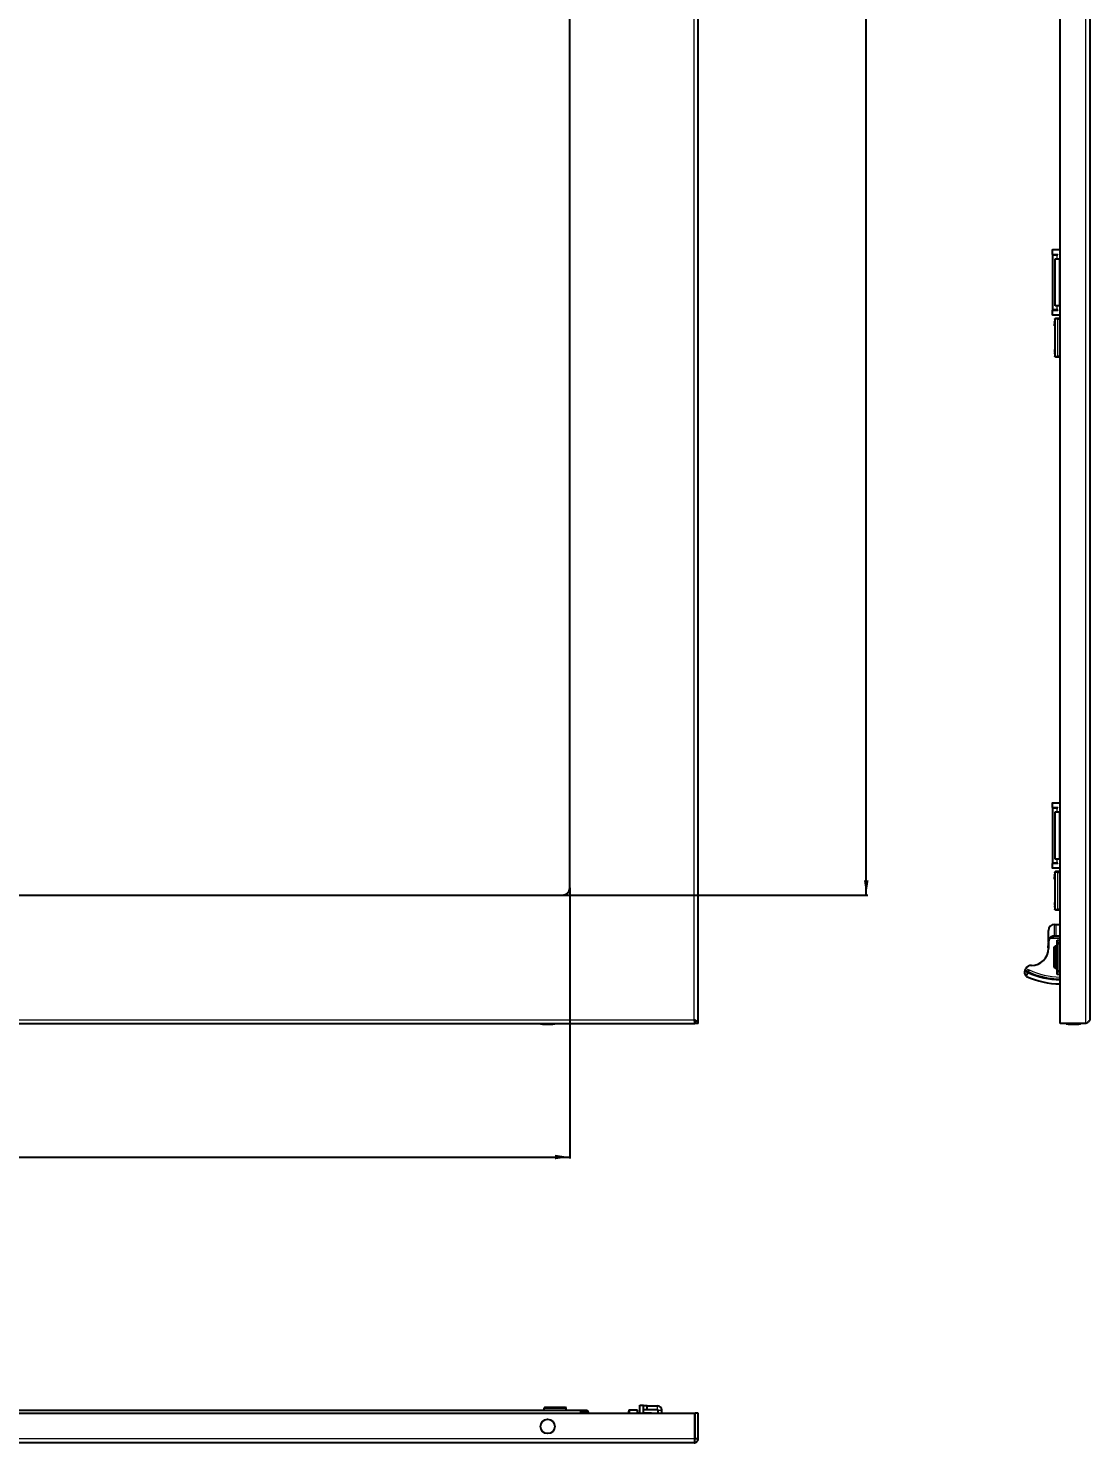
# Model space of a CAD drawing. Header units: millimetres. Extents: x -922 to 2026, y -1094 to 978.
# Drawn here: x -202 to 517, y -1073 to -114 of the extents above; entities that cross this region are included whole.
import ezdxf

# ---------------------------------------------------------------- set-up
doc = ezdxf.new("R2010")
doc.units = ezdxf.units.MM
doc.layers.add('FORMAT', color=7, linetype='Continuous')
doc.styles.add('SLDTEXTSTYLE0', font='TXT', dxfattribs={"width": 0.75})
doc.dimstyles.new('SLDDIMSTYLE0', dxfattribs={"dimtxt": 20, "dimasz": 10, "dimexe": 0, "dimexo": 0.0625, "dimgap": 5, "dimtad": 2, "dimdec": 1, "dimrnd": 1e-09, "dimzin": 12, "dimdsep": 46, "dimtxsty": 'SLDTEXTSTYLE0', "dimsah": 1, "dimcen": 0.09, "dimadec": 0, "dimazin": 3, "dimtfac": 1, "dimtofl": 0, "dimtmove": 0, "dimatfit": 3, "dimfxl": 0, "dimfrac": 2, "dimtolj": 1, "dimtzin": 12, "dimarcsym": 0})

# ---------------------------------------------------------------- blocks, each defined once
blk = doc.blocks.new('_D_2')
at = {"layer": 'FORMAT'}
for p, q in [((-655.25, -697.18), (-655.25, -880.67)), ((164.75, -697.18), (164.75, -880.67)), ((-655.25, -879.67), (164.75, -879.67))]:
    blk.add_line(p, q, dxfattribs=at)
for points in [[(-655.25, -879.67), (-645.25, -881.21), (-645.25, -878.13)], [(164.75, -879.67), (154.75, -878.13), (154.75, -881.21)]]:
    blk.add_solid(points, dxfattribs=at)
at = {"layer": 'FORMAT', "insert": (-267.42, -853.89), "char_height": 20, "attachment_point": 1, "style": 'SLDTEXTSTYLE0'}
blk.add_mtext('820', dxfattribs=at)
blk = doc.blocks.new('_D_3')
at = {"layer": 'FORMAT'}
for p, q in [((159.76, 678.83), (366.75, 678.83)), ((365.75, -702.17), (365.75, 678.83)), ((159.76, -702.17), (366.75, -702.17))]:
    blk.add_line(p, q, dxfattribs=at)
for points in [[(365.75, 678.83), (364.21, 668.83), (367.29, 668.83)], [(365.75, -702.17), (367.29, -692.17), (364.21, -692.17)]]:
    blk.add_solid(points, dxfattribs=at)
at = {"layer": 'FORMAT', "insert": (339.97, -41.23), "char_height": 20, "attachment_point": 1, "rotation": 90, "style": 'SLDTEXTSTYLE0'}
blk.add_mtext('1381', dxfattribs=at)

msp = doc.modelspace()

# ---------------------------------------------------------------- linework, layer by layer
at = {"color": 8, "linetype": 'Continuous', "lineweight": 18}
for p, q in [((249.15, -786.57), (249.15, 763.23)), ((514.67, -789.17), (514.67, 765.83)), ((495.22, -267.97), (495.22, -267.67)), ((495.22, -270.67), (495.22, -267.97)), ((496.77, -302.67), (496.77, -270.67)), ((495.22, -305.37), (495.22, -302.67)), ((495.22, -305.67), (495.22, -305.37)), ((495.67, -311.67), (497.27, -311.67)), ((495.67, -336.67), (495.67, -311.67)), ((497.27, -336.67), (495.67, -336.67)), ((495.22, -642.97), (495.22, -642.67)), ((495.22, -645.67), (495.22, -642.97)), ((496.77, -677.67), (496.77, -645.67)), ((495.22, -680.37), (495.22, -677.67)), ((495.22, -680.67), (495.22, -680.37)), ((495.67, -711.67), (495.67, -686.67)), ((495.67, -686.67), (497.27, -686.67)), ((497.27, -711.67), (495.67, -711.67)), ((489.27, -726.02), (489.27, -726.02)), ((493.3, -729.52), (493.3, -722.02)), ((494.26, -722.02), (494.26, -729.52)), ((497.27, -731.52), (490.15, -731.52)), ((493.27, -730.02), (493.27, -729.52)), ((493.27, -729.52), (493.3, -729.52)), ((493.3, -730.02), (493.3, -729.52)), ((493.3, -729.52), (494.26, -729.52)), ((494.26, -729.52), (497.27, -729.52)), ((495.27, -735.17), (496.27, -735.17)), ((496.27, -734.17), (496.27, -735.17)), ((497.27, -735.17), (496.27, -735.17)), ((496.27, -735.17), (496.27, -753.17)), ((473.94, -751.92), (476.14, -752.83)), ((495.27, -753.17), (496.27, -753.17)), ((496.27, -754.17), (496.27, -753.17)), ((496.27, -753.17), (497.27, -753.17)), ((-739.65, -786.57), (249.15, -786.57)), ((144.88, -789.3), (149.75, -789.3)), ((145, -789.42), (149.75, -789.42)), ((149.75, -789.3), (154.61, -789.3)), ((149.75, -789.42), (154.49, -789.42)), ((501.41, -789.3), (511.13, -789.3)), ((501.52, -789.42), (511.02, -789.42)), ((176.25, -1052.35), (172.25, -1052.35)), ((176.25, -1051.35), (176.25, -1052.35)), ((176.25, -1053.35), (176.25, -1052.35)), ((177.25, -1052.35), (176.25, -1052.35)), ((205.3, -1051.3), (205.3, -1053.35)), ((210.95, -1053.3), (210.95, -1053.35)), ((214.7, -1048.3), (212.2, -1048.3)), ((224.2, -1050.8), (224.2, -1048.3)), ((224.7, -1051.3), (227.2, -1051.3)), ((249.45, -1070.75), (-739.95, -1070.75))]:
    msp.add_line(p, q, dxfattribs=at)
at = {"color": 7, "linetype": 'Continuous', "lineweight": 25}
for p, q in [((251.75, -789.17), (251.75, 765.83)), ((497.27, -789.17), (497.27, 765.83)), ((164.75, -697.17), (164.75, 673.83)), ((517.27, -90.67), (517.27, -786.57)), ((491.72, -265.17), (491.72, -267.17)), ((497.27, -264.67), (492.22, -264.67)), ((492.22, -267.67), (495.72, -267.67)), ((492.22, -267.67), (492.22, -267.97)), ((492.22, -305.37), (492.22, -267.97)), ((492.22, -267.97), (495.22, -267.97)), ((494.72, -267.67), (494.72, -267.97)), ((495.22, -267.97), (495.72, -267.97)), ((495.72, -267.97), (495.72, -267.67)), ((493.77, -270.67), (496.77, -270.67)), ((493.77, -302.67), (493.77, -270.67)), ((497.27, -270.67), (496.77, -270.67)), ((491.72, -306.17), (491.72, -308.17)), ((495.22, -305.37), (492.22, -305.37)), ((492.22, -305.37), (492.22, -305.67)), ((495.72, -305.67), (492.22, -305.67)), ((496.77, -302.67), (493.77, -302.67)), ((494.72, -305.37), (494.72, -305.67)), ((495.72, -305.37), (495.22, -305.37)), ((495.72, -305.67), (495.72, -305.37)), ((496.77, -302.67), (497.27, -302.67)), ((492.22, -308.67), (497.27, -308.67)), ((493.67, -311.67), (493.67, -336.67)), ((497.27, -311.17), (495.67, -311.17)), ((495.67, -337.17), (497.27, -337.17)), ((491.72, -640.17), (491.72, -642.17)), ((497.27, -639.67), (492.22, -639.67)), ((492.22, -642.67), (495.72, -642.67)), ((492.22, -642.67), (492.22, -642.97)), ((492.22, -680.37), (492.22, -642.97)), ((492.22, -642.97), (495.22, -642.97)), ((493.77, -645.67), (496.77, -645.67)), ((493.77, -677.67), (493.77, -645.67)), ((494.72, -642.67), (494.72, -642.97)), ((495.22, -642.97), (495.72, -642.97)), ((495.72, -642.97), (495.72, -642.67)), ((497.27, -645.67), (496.77, -645.67)), ((495.22, -680.37), (492.22, -680.37)), ((492.22, -680.37), (492.22, -680.67)), ((495.72, -680.67), (492.22, -680.67)), ((496.77, -677.67), (493.77, -677.67)), ((494.72, -680.37), (494.72, -680.67)), ((495.72, -680.37), (495.22, -680.37)), ((495.72, -680.67), (495.72, -680.37)), ((496.77, -677.67), (497.27, -677.67)), ((491.72, -681.17), (491.72, -683.17)), ((492.22, -683.67), (497.27, -683.67)), ((493.67, -686.67), (493.67, -711.67)), ((497.27, -686.17), (495.67, -686.17)), ((-650.25, -702.17), (159.75, -702.17)), ((495.67, -712.17), (497.27, -712.17)), ((489.27, -731.96), (489.27, -726.02)), ((489.27, -731.96), (489.27, -726.02)), ((493.27, -722.02), (493.27, -722.02)), ((493.27, -722.02), (493.3, -722.02)), ((493.3, -722.02), (494.26, -722.02)), ((494.26, -722.02), (497.27, -722.02)), ((489.16, -736.17), (489.17, -736.17)), ((489.17, -734.35), (489.27, -734.35)), ((489.17, -734.49), (489.27, -734.49)), ((489.17, -734.49), (489.17, -736.04)), ((489.17, -736.04), (489.27, -736.04)), ((489.17, -736.17), (489.27, -736.17)), ((489.17, -736.24), (489.27, -736.24)), ((489.17, -736.37), (489.27, -736.37)), ((489.17, -737.37), (489.17, -736.37)), ((489.17, -737.87), (489.17, -737.37)), ((489.17, -737.37), (489.27, -737.37)), ((489.17, -737.87), (489.27, -737.87)), ((489.27, -734.02), (489.27, -731.96)), ((489.27, -734.02), (489.27, -738.27)), ((493.27, -730.02), (497.27, -730.02)), ((493.77, -736.67), (493.27, -737.17)), ((493.27, -751.17), (493.27, -737.17)), ((495.27, -736.67), (493.77, -736.67)), ((493.77, -736.67), (493.77, -751.67)), ((495.27, -732.52), (497.27, -732.52)), ((495.27, -735.17), (495.27, -732.52)), ((495.27, -753.17), (495.27, -735.17)), ((496.27, -734.17), (497.27, -734.17)), ((475.54, -754.2), (473.38, -753.31)), ((493.27, -751.17), (493.77, -751.67)), ((493.77, -751.67), (495.27, -751.67)), ((495.27, -755.82), (495.27, -753.17)), ((497.27, -755.82), (495.27, -755.82)), ((497.27, -754.17), (496.27, -754.17)), ((-739.95, -789.17), (249.45, -789.17)), ((249.45, -787.17), (249.45, -789.17)), ((251.75, -789.17), (249.75, -789.17)), ((514.67, -789.17), (497.27, -789.17)), ((-739.95, -1053.35), (249.45, -1053.35)), ((-607.75, -1051.35), (172.25, -1051.35)), ((147.75, -1049.35), (147.25, -1049.85)), ((147.25, -1049.85), (147.25, -1051.35)), ((162.25, -1049.85), (147.25, -1049.85)), ((147.75, -1049.35), (161.75, -1049.35)), ((162.25, -1049.85), (161.75, -1049.35)), ((162.25, -1051.35), (162.25, -1049.85)), ((172.25, -1051.35), (176.25, -1051.35)), ((172.25, -1052.35), (172.25, -1051.35)), ((172.25, -1053.35), (172.25, -1052.35)), ((177.25, -1052.35), (177.25, -1053.35)), ((204.7, -1053.35), (204.7, -1051.9)), ((210.7, -1051.3), (205.3, -1051.3)), ((210.7, -1053.35), (210.7, -1051.3)), ((212.2, -1053.3), (210.95, -1053.3)), ((212.2, -1047.8), (214.7, -1047.8)), ((212.2, -1048.3), (212.2, -1047.8)), ((212.2, -1053.35), (212.2, -1048.3)), ((214.7, -1047.8), (214.7, -1048.3)), ((214.7, -1053.35), (214.7, -1048.3)), ((215.2, -1048.3), (214.7, -1048.34)), ((220.14, -1053.3), (214.7, -1053.3)), ((217.2, -1048.3), (215.2, -1048.3)), ((215.2, -1050.8), (217.2, -1050.8)), ((217.2, -1048.3), (224.2, -1048.3)), ((217.2, -1050.8), (217.2, -1048.3)), ((217.2, -1050.8), (224.2, -1050.8)), ((220.19, -1053.35), (220.14, -1053.3)), ((220.14, -1053.35), (220.14, -1053.3)), ((224.7, -1053.35), (224.7, -1051.3)), ((227.2, -1053.35), (227.2, -1051.3)), ((249.45, -1070.75), (249.45, -1053.35)), ((251.75, -1053.35), (249.75, -1053.35)), ((249.75, -1070.75), (249.75, -1053.35)), ((251.75, -1070.75), (251.75, -1053.35)), ((249.15, -1073.35), (-739.65, -1073.35)), ((251.75, -1070.75), (249.75, -1070.75))]:
    msp.add_line(p, q, dxfattribs=at)
at = {"color": 7, "linetype": 'Continuous', "lineweight": 25, "flags": 128}
for points in [[(249.75, -1059.85), (249.61, -1059.6), (249.45, -1059.33)], [(249.45, -1068.37), (249.61, -1068.1), (249.75, -1067.85)]]:
    msp.add_lwpolyline(points, dxfattribs=at)
at = {"color": 8, "linetype": 'Continuous', "lineweight": 18, "flags": 128}
for points in [[(249.45, -1059.92), (249.74, -1060.51), (249.75, -1060.53)], [(249.75, -1067.16), (249.74, -1067.18), (249.45, -1067.77)]]:
    msp.add_lwpolyline(points, dxfattribs=at)
at = {"color": 7, "linetype": 'Continuous', "lineweight": 25}
msp.add_circle((149.75, -1062.35), 4.86, dxfattribs=at)
msp.add_circle((149.75, -1062.35), 4.86, dxfattribs=at)
at = {"color": 8, "linetype": 'Continuous', "lineweight": 18}
msp.add_circle((149.75, -1062.35), 4.75, dxfattribs=at)
at = {"color": 7, "linetype": 'Continuous', "lineweight": 25}
for centre, radius, start, end in [((492.22, -265.17), 0.5, 90, 180), ((492.22, -267.17), 0.5, 180, 270), ((492.22, -306.17), 0.5, 90, 180), ((492.22, -308.17), 0.5, 180, 270), ((492.22, -640.17), 0.5, 90, 180), ((492.22, -642.17), 0.5, 180, 270), ((492.22, -681.17), 0.5, 90, 180), ((492.22, -683.17), 0.5, 180, 270), ((159.75, -697.17), 5, 270, 0), ((493.27, -726.02), 4, 90, 180), ((493.27, -726.02), 4, 90, 180), ((477.77, -738.27), 11.5, 270, 0), ((493.27, -734.02), 4, 141.31781, 180), ((496.27, -735.17), 1, 90, 180), ((477.77, -754.27), 4.5, 90, 148.43185), ((498.27, -704.12), 58.2, 245.70354, 269.01549), ((498.27, -704.12), 55, 245.58594, 268.9582), ((496.27, -753.17), 1, 180, 270), ((170.65, -789.24), 25.77, 179.86102, 180.13898), ((145.01, -789.3), 0.126, 180, 263.97442), ((149.75, -744.42), 45.25, 263.97442, 269.9984), ((149.74, -744.42), 45.25, 270.0016, 276.02558), ((154.48, -789.3), 0.126, 276.02558, 0), ((128.84, -789.24), 25.77, 359.86102, 0.13898), ((527.18, -789.24), 25.77, 179.86102, 180.13898), ((501.54, -789.3), 0.126, 180, 263.97442), ((506.27, -744.42), 45.25, 263.97442, 269.9984), ((506.27, -744.42), 45.25, 270.0016, 276.02558), ((511.01, -789.3), 0.126, 276.02558, 0), ((485.37, -789.24), 25.77, 359.86102, 0.13898), ((176.25, -1052.35), 1, 0, 90), ((205.3, -1051.9), 0.6, 90, 180), ((210.95, -1053.05), 0.25, 180, 270), ((215.2, -1051.3), 0.5, 90, 180), ((224.2, -1051.3), 3, 0, 90), ((224.2, -1051.3), 0.5, 0, 90), ((242.25, -1063.85), 7.5, 343.7398, 16.2602)]:
    msp.add_arc(centre, radius, start, end, dxfattribs=at)
at = {"color": 8, "linetype": 'Continuous', "lineweight": 18}
for centre, radius, start, end in [((493.27, -734.02), 4.5, 90, 152.71955), ((493.77, -729.53), 0.491, 271.15589, 1.11103), ((498.27, -704.12), 55.65, 245.60841, 268.97035), ((498.27, -704.12), 53.5, 245.55903, 268.92899)]:
    msp.add_arc(centre, radius, start, end, dxfattribs=at)
at = {"color": 7, "linetype": 'Continuous', "lineweight": 25}
for points, knots in [([(493.37, -313.67), (493.37, -313.61), (493.37, -313.53), (493.37, -313.44), (493.37, -313.35), (493.37, -313.22), (493.37, -313.19), (493.37, -313.17)], [0, 0, 0, 0, 0.1246927, 0.1871822, 0.2497734, 0.5000394, 1, 1, 1, 1]), ([(493.37, -313.88), (493.37, -313.88), (493.37, -313.88), (493.37, -313.87), (493.37, -313.85), (493.37, -313.83), (493.37, -313.79), (493.37, -313.75), (493.37, -313.7), (493.37, -313.68), (493.37, -313.67)], [0, 0, 0, 0, 0.128825, 0.180169, 0.243397, 0.36986, 0.499864, 0.749649, 0.843476, 1, 1, 1, 1]), ([(493.37, -315.39), (493.37, -315.31), (493.37, -315.15), (493.37, -314.94), (493.37, -314.76), (493.37, -314.59), (493.37, -314.48), (493.37, -314.47), (493.37, -314.47)], [0, 0, 0, 0, 0.125049, 0.249886, 0.370856, 0.49982, 0.749609, 1, 1, 1, 1]), ([(493.37, -316.23), (493.37, -316.22), (493.37, -316.21), (493.37, -316.13), (493.37, -316.03), (493.37, -315.9), (493.37, -315.69), (493.37, -315.51), (493.37, -315.39)], [0, 0, 0, 0, 0.25007, 0.379181, 0.500499, 0.62417, 0.750842, 1, 1, 1, 1]), ([(493.37, -332.11), (493.37, -332.12), (493.37, -332.13), (493.37, -332.22), (493.37, -332.32), (493.37, -332.44), (493.37, -332.65), (493.37, -332.84), (493.37, -332.96)], [0, 0, 0, 0, 0.25007, 0.379559, 0.500499, 0.624556, 0.750843, 1, 1, 1, 1]), ([(493.37, -332.96), (493.37, -333), (493.37, -333.08), (493.37, -333.23), (493.37, -333.41), (493.37, -333.59), (493.37, -333.76), (493.37, -333.86), (493.37, -333.87), (493.37, -333.88)], [0, 0, 0, 0, 0.062637, 0.125278, 0.250072, 0.374841, 0.499994, 0.749696, 1, 1, 1, 1]), ([(493.37, -334.47), (493.37, -334.47), (493.37, -334.47), (493.37, -334.48), (493.37, -334.5), (493.37, -334.52), (493.37, -334.58), (493.37, -334.63), (493.37, -334.68)], [0, 0, 0, 0, 0.13107, 0.182437, 0.243796, 0.371388, 0.500442, 1, 1, 1, 1]), ([(493.37, -334.68), (493.37, -334.7), (493.37, -334.76), (493.37, -334.84), (493.37, -334.9), (493.37, -334.99), (493.37, -335.12), (493.37, -335.15), (493.37, -335.17)], [0, 0, 0, 0, 0.062686, 0.125173, 0.187628, 0.250185, 0.500314, 1, 1, 1, 1]), ([(493.37, -688.67), (493.37, -688.61), (493.37, -688.53), (493.37, -688.44), (493.37, -688.35), (493.37, -688.22), (493.37, -688.19), (493.37, -688.17)], [0, 0, 0, 0, 0.124693, 0.187182, 0.249773, 0.500039, 1, 1, 1, 1]), ([(493.37, -688.88), (493.37, -688.88), (493.37, -688.88), (493.37, -688.87), (493.37, -688.85), (493.37, -688.83), (493.37, -688.79), (493.37, -688.75), (493.37, -688.7), (493.37, -688.68), (493.37, -688.67)], [0, 0, 0, 0, 0.128825, 0.180169, 0.243397, 0.36986, 0.499864, 0.749649, 0.843476, 1, 1, 1, 1]), ([(493.37, -690.39), (493.37, -690.31), (493.37, -690.15), (493.37, -689.94), (493.37, -689.76), (493.37, -689.59), (493.37, -689.48), (493.37, -689.47), (493.37, -689.47)], [0, 0, 0, 0, 0.1250486, 0.2498861, 0.3708558, 0.4998199, 0.7496086, 1, 1, 1, 1]), ([(493.37, -691.23), (493.37, -691.22), (493.37, -691.21), (493.37, -691.13), (493.37, -691.03), (493.37, -690.9), (493.37, -690.69), (493.37, -690.51), (493.37, -690.39)], [0, 0, 0, 0, 0.25007, 0.379181, 0.500499, 0.62417, 0.750842, 1, 1, 1, 1]), ([(493.37, -707.11), (493.37, -707.12), (493.37, -707.13), (493.37, -707.22), (493.37, -707.32), (493.37, -707.44), (493.37, -707.65), (493.37, -707.84), (493.37, -707.96)], [0, 0, 0, 0, 0.25007, 0.379559, 0.500499, 0.624556, 0.750843, 1, 1, 1, 1]), ([(493.37, -707.96), (493.37, -708), (493.37, -708.08), (493.37, -708.23), (493.37, -708.41), (493.37, -708.59), (493.37, -708.76), (493.37, -708.86), (493.37, -708.87), (493.37, -708.88)], [0, 0, 0, 0, 0.0626366, 0.1252782, 0.2500723, 0.3748405, 0.4999941, 0.7496958, 1, 1, 1, 1]), ([(493.37, -709.47), (493.37, -709.47), (493.37, -709.47), (493.37, -709.48), (493.37, -709.5), (493.37, -709.52), (493.37, -709.58), (493.37, -709.63), (493.37, -709.68)], [0, 0, 0, 0, 0.13107, 0.182437, 0.243796, 0.371388, 0.500442, 1, 1, 1, 1]), ([(493.37, -709.68), (493.37, -709.7), (493.37, -709.76), (493.37, -709.84), (493.37, -709.9), (493.37, -709.99), (493.37, -710.12), (493.37, -710.15), (493.37, -710.17)], [0, 0, 0, 0, 0.062686, 0.125173, 0.187628, 0.250185, 0.500314, 1, 1, 1, 1]), ([(489.17, -734.35), (489.17, -734.35), (489.17, -734.35), (489.17, -734.39), (489.17, -734.44), (489.17, -734.47), (489.17, -734.49)], [0, 0, 0, 0, 0.280836, 0.55925, 0.779182, 1, 1, 1, 1]), ([(489.17, -736.04), (489.17, -736.06), (489.17, -736.1), (489.17, -736.15), (489.17, -736.17), (489.17, -736.17), (489.17, -736.17)], [0, 0, 0, 0, 0.280953, 0.559391, 0.779073, 1, 1, 1, 1]), ([(489.17, -736.11), (489.17, -736.13), (489.17, -736.18), (489.17, -736.24), (489.17, -736.24), (489.17, -736.24)], [0, 0, 0, 0, 0.280801, 0.559621, 1, 1, 1, 1]), ([(489.27, -733.95), (489.27, -733.95), (489.27, -733.95), (489.27, -733.95), (489.27, -733.93), (489.27, -733.85), (489.27, -733.51), (489.27, -732.88), (489.27, -732.29), (489.27, -731.96)], [0, 0, 0, 0, 0.00167, 0.003889, 0.009531, 0.034361, 0.132751, 0.526214, 1, 1, 1, 1]), ([(490.15, -731.52), (490.32, -731.33), (490.75, -730.86), (491.69, -730.28), (492.58, -730.05), (493.16, -730.02), (493.27, -730.02), (493.27, -730.02)], [0, 0, 0, 0, 0.19414, 0.485275, 0.898779, 0.996769, 1, 1, 1, 1]), ([(474.32, -757.16), (474.29, -757.13), (474.21, -757.04), (473.75, -756.39), (473.23, -755.2), (473.3, -754.03), (473.33, -753.55)], [0, 0, 0, 0, 0.101651, 0.345128, 0.729048, 1, 1, 1, 1]), ([(473.38, -753.31), (473.37, -753.36), (473.35, -753.43), (473.33, -753.53), (473.33, -753.55)], [0, 0, 0, 0, 0.7894027, 1, 1, 1, 1]), ([(475.29, -754.81), (475.29, -754.8), (475.29, -754.8), (475.29, -754.78), (475.27, -754.75), (475.16, -754.66), (474.66, -754.33), (474.02, -753.96), (473.48, -753.64), (473.33, -753.55)], [0, 0, 0, 0, 0.003748, 0.008698, 0.018275, 0.054741, 0.199177, 0.774578, 1, 1, 1, 1]), ([(473.38, -753.31), (473.38, -753.29), (473.39, -753.26), (473.45, -753.01), (473.57, -752.65), (473.74, -752.26), (473.88, -752.02), (473.94, -751.92)], [0, 0, 0, 0, 0.2129, 0.425707, 0.640613, 0.853382, 1, 1, 1, 1]), ([(474.32, -757.16), (474.33, -757.12), (474.37, -757.02), (474.61, -756.45), (474.94, -755.66), (475.2, -755.03), (475.29, -754.81)], [0, 0, 0, 0, 0.2373508, 0.5299542, 0.8303306, 1, 1, 1, 1]), ([(475.54, -754.2), (475.55, -754.19), (475.56, -754.16), (475.66, -753.92), (475.81, -753.57), (475.98, -753.2), (476.09, -752.94), (476.13, -752.84), (476.14, -752.83)], [0, 0, 0, 0, 0.214635, 0.429269, 0.643917, 0.858595, 0.982146, 1, 1, 1, 1]), ([(251.75, -789.17), (251.75, -788.96), (251.68, -788.74), (251.42, -788.31), (251.22, -788.09), (250.74, -787.66), (250.46, -787.44), (249.83, -787.01), (249.49, -786.79), (249.15, -786.57)], [0, 0, 0, 0, 0.25, 0.25, 0.5, 0.5, 0.75, 0.75, 1, 1, 1, 1]), ([(249.75, -789.17), (249.75, -788.74), (249.68, -788.31), (249.46, -787.44), (249.3, -787.01), (249.15, -786.57)], [0, 0, 0, 0, 0.5, 0.5, 1, 1, 1, 1]), ([(249.15, -786.57), (249.17, -786.91), (249.2, -787.25), (249.25, -787.88), (249.27, -788.17), (249.32, -788.65), (249.35, -788.84), (249.4, -789.11), (249.42, -789.17), (249.45, -789.17)], [0, 0, 0, 0, 0.25, 0.25, 0.5, 0.5, 0.75, 0.75, 1, 1, 1, 1]), ([(249.15, -786.57), (249.2, -786.73), (249.25, -786.89), (249.35, -787.11), (249.4, -787.17), (249.45, -787.17)], [0, 0, 0, 0, 0.5, 0.5, 1, 1, 1, 1]), ([(517.27, -786.57), (517.27, -786.79), (517.2, -787.01), (516.94, -787.44), (516.75, -787.66), (516.27, -788.09), (515.98, -788.31), (515.35, -788.74), (515.01, -788.96), (514.67, -789.17)], [0, 0, 0, 0, 0.25, 0.25, 0.5, 0.5, 0.75, 0.75, 1, 1, 1, 1]), ([(249.15, -1071.35), (249.3, -1071.35), (249.46, -1071.28), (249.68, -1071.06), (249.75, -1070.9), (249.75, -1070.75)], [0, 0, 0, 0, 0.5, 0.5, 1, 1, 1, 1]), ([(249.15, -1073.35), (249.32, -1073.35), (249.49, -1073.33), (249.82, -1073.26), (249.99, -1073.21), (250.3, -1073.08), (250.45, -1073), (250.73, -1072.81), (250.87, -1072.7), (251.11, -1072.46), (251.21, -1072.33), (251.4, -1072.05), (251.48, -1071.9), (251.68, -1071.42), (251.75, -1071.09), (251.75, -1070.75)], [0, 0, 0, 0, 0.125, 0.125, 0.25, 0.25, 0.375, 0.375, 0.5, 0.5, 0.625, 0.625, 0.75, 0.75, 1, 1, 1, 1]), ([(249.45, -1070.75), (249.42, -1071.09), (249.4, -1071.43), (249.35, -1072.06), (249.32, -1072.35), (249.27, -1072.83), (249.25, -1073.02), (249.2, -1073.28), (249.17, -1073.35), (249.15, -1073.35)], [0, 0, 0, 0, 0.25, 0.25, 0.5, 0.5, 0.75, 0.75, 1, 1, 1, 1])]:
    msp.add_open_spline(points, degree=3, knots=knots, dxfattribs=at)
for points in [[(493.67, -311.67), (493.68, -311.61), (493.69, -311.48), (493.81, -311.31), (493.98, -311.2), (494.11, -311.18), (494.17, -311.17)], [(495.67, -311.17), (495.48, -311.17), (495.08, -311.17), (494.59, -311.17), (494.24, -311.17), (494.19, -311.17), (494.17, -311.17)], [(494.17, -337.17), (494.11, -337.17), (493.98, -337.15), (493.81, -337.03), (493.69, -336.87), (493.68, -336.74), (493.67, -336.67)], [(494.17, -337.17), (494.19, -337.17), (494.24, -337.17), (494.59, -337.17), (495.08, -337.17), (495.48, -337.17), (495.67, -337.17)], [(493.67, -686.67), (493.68, -686.61), (493.69, -686.48), (493.81, -686.31), (493.98, -686.2), (494.11, -686.18), (494.17, -686.17)], [(495.67, -686.17), (495.48, -686.17), (495.08, -686.17), (494.59, -686.17), (494.24, -686.17), (494.19, -686.17), (494.17, -686.17)], [(494.17, -712.17), (494.11, -712.17), (493.98, -712.15), (493.81, -712.03), (493.69, -711.87), (493.68, -711.74), (493.67, -711.67)], [(494.17, -712.17), (494.19, -712.17), (494.24, -712.17), (494.59, -712.17), (495.08, -712.17), (495.48, -712.17), (495.67, -712.17)]]:
    msp.add_open_spline(points, degree=3, dxfattribs=at)
at = {"color": 8, "linetype": 'Continuous', "lineweight": 18}
for points in [[(495.67, -311.67), (495.41, -311.67), (494.89, -311.67), (494.23, -311.67), (493.76, -311.67), (493.7, -311.67), (493.67, -311.67)], [(495.67, -311.17), (495.67, -311.18), (495.67, -311.2), (495.67, -311.31), (495.67, -311.48), (495.67, -311.61), (495.67, -311.67)], [(493.67, -336.67), (493.7, -336.67), (493.76, -336.67), (494.23, -336.67), (494.89, -336.67), (495.41, -336.67), (495.67, -336.67)], [(495.67, -336.67), (495.67, -336.74), (495.67, -336.87), (495.67, -337.03), (495.67, -337.15), (495.67, -337.17), (495.67, -337.17)], [(495.67, -686.67), (495.41, -686.67), (494.89, -686.67), (494.23, -686.67), (493.76, -686.67), (493.7, -686.67), (493.67, -686.67)], [(495.67, -686.17), (495.67, -686.18), (495.67, -686.2), (495.67, -686.31), (495.67, -686.48), (495.67, -686.61), (495.67, -686.67)], [(493.67, -711.67), (493.7, -711.67), (493.76, -711.67), (494.23, -711.67), (494.89, -711.67), (495.41, -711.67), (495.67, -711.67)], [(495.67, -711.67), (495.67, -711.74), (495.67, -711.87), (495.67, -712.03), (495.67, -712.15), (495.67, -712.17), (495.67, -712.17)]]:
    msp.add_open_spline(points, degree=3, dxfattribs=at)

# ---------------------------------------------------------------- dimensions: what is measured, and where the dimension line sits
at = {"layer": 'FORMAT'}
dim = msp.add_linear_dim(base=(365.75, 678.83), p1=(159.75, -702.17), p2=(159.75, 678.83), angle=90, dimstyle='SLDDIMSTYLE0', dxfattribs=at)
dim.commit()
dim.dimension.update_dxf_attribs({"geometry": '_D_3', "text_midpoint": (365.75, -11.67), "dimtype": 160})
dim = msp.add_linear_dim(base=(164.75, -879.67), p1=(-655.25, -697.17), p2=(164.75, -697.17), dimstyle='SLDDIMSTYLE0', dxfattribs=at)
dim.commit()
dim.dimension.update_dxf_attribs({"geometry": '_D_2', "text_midpoint": (-245.25, -879.67), "dimtype": 160})

doc.saveas('drawing.dxf')
